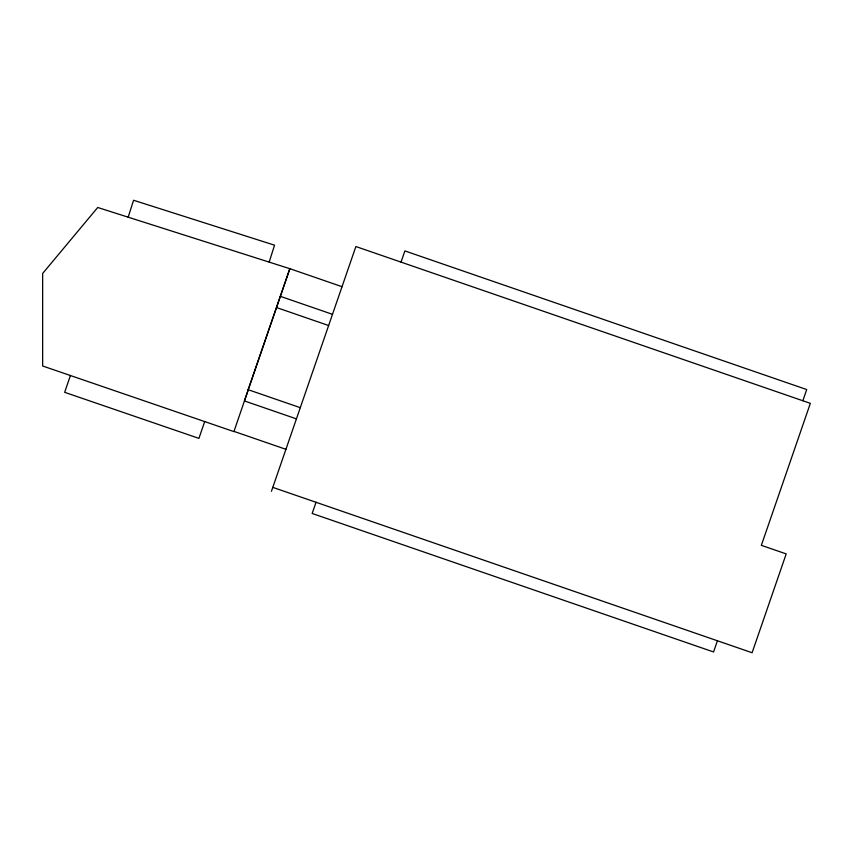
<?xml version="1.0" encoding="UTF-8"?>
<svg xmlns="http://www.w3.org/2000/svg" width="853" height="853" viewBox="0 0 853 853"><rect width="100%" height="100%" fill="white"/><g stroke="black" fill="none" stroke-linecap="round" stroke-linejoin="round"><path stroke-width="1.28" d="M128.174 217.184L133.569 200.263L274.559 245.184L269.164 262.106M70.415 375.523L64.657 392.316L198.93 438.378L204.688 421.585M248.276 389.746L244.416 400.931L296.428 418.876M271.446 491.285L355.882 246.538L810.35 403.341L761.356 545.334L786.199 553.906L752.101 652.737L272.789 487.362M316.026 502.278L312.166 513.474L713.556 651.959L717.416 640.774M401.027 262.106L404.887 250.921L806.714 389.554L802.854 400.75M342.032 286.693L289.881 268.695L248.138 389.693L300.288 407.681M280.349 296.343L332.499 314.33M276.479 307.528L328.629 325.526M233.989 431.394L285.926 449.318M289.807 268.684L233.914 431.607L42.65 366.001L42.65 273.461L97.722 207.482L289.807 268.684"/></g></svg>
